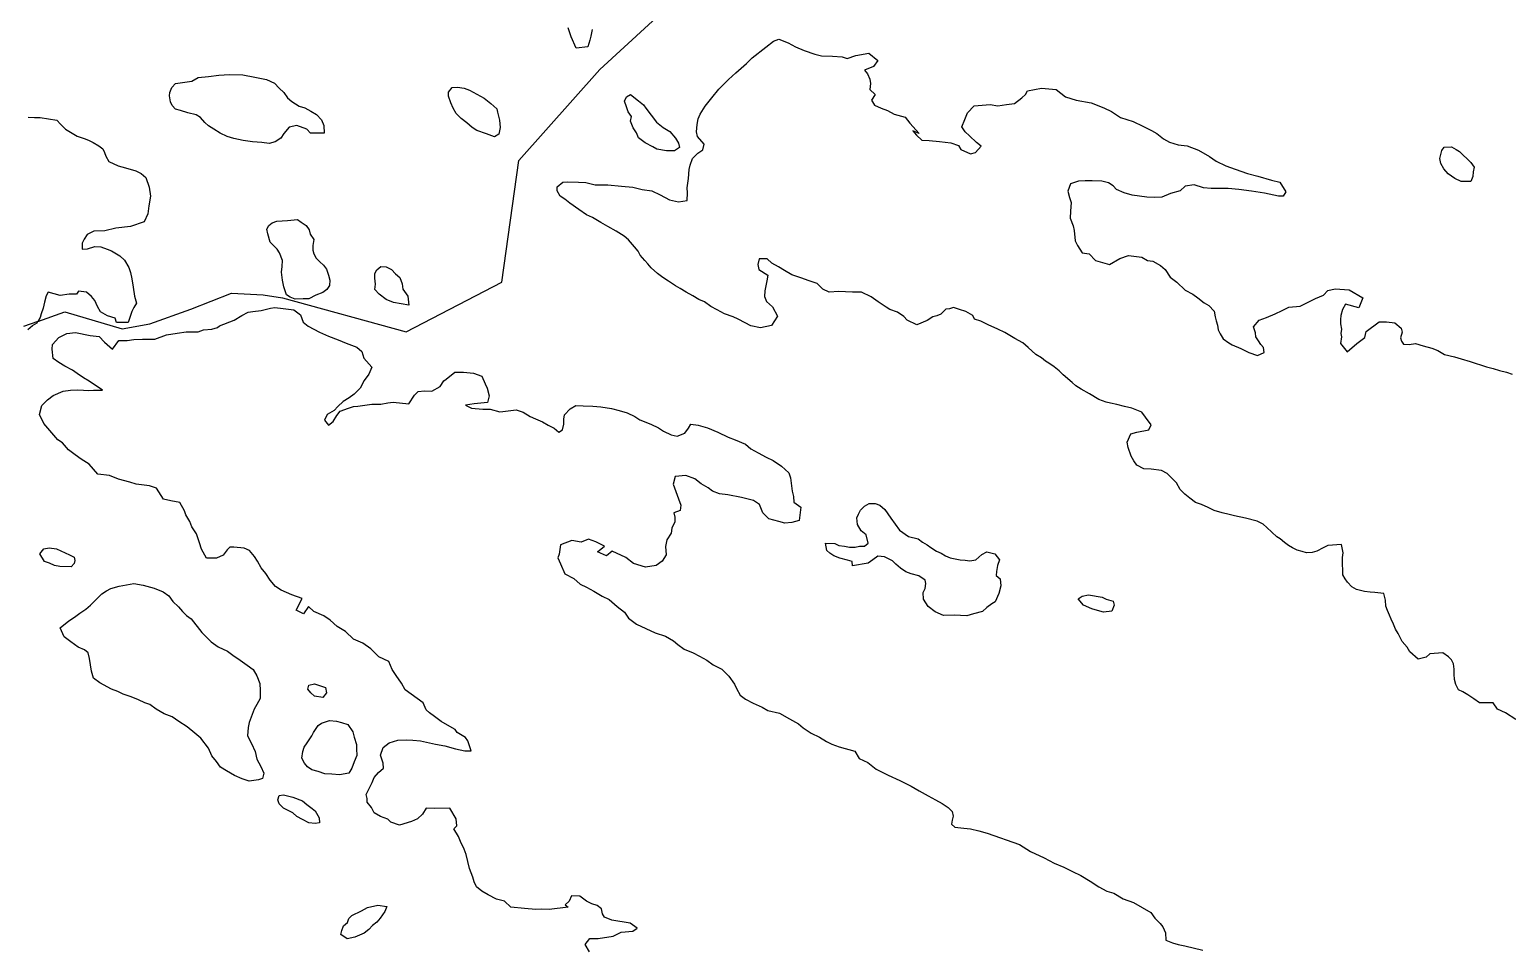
# Model space of a CAD drawing. Header units: metres. Extents: x 13.21 to 19.52, y 42.14 to 46.62.
# Drawn here: x 15.2191 to 15.3119, y 43.8372 to 43.8948 of the extents above; entities that cross this region are included whole.
import ezdxf

# ---------------------------------------------------------------- set-up
doc = ezdxf.new("R2010")
doc.units = ezdxf.units.M
doc.header["$MEASUREMENT"] = 0
doc.layers.add('granica', color=2, linetype='Continuous')
doc.layers.add('hr', color=9, linetype='Continuous')

msp = doc.modelspace()

# ---------------------------------------------------------------- linework, layer by layer
at = {"layer": 'granica'}
msp.add_lwpolyline([(15.219015, 43.875964), (15.219296, 43.876225), (15.219583, 43.876386), (15.219633, 43.876478), (15.221329, 43.877083), (15.224937, 43.876007), (15.22666, 43.876333), (15.229241, 43.877252), (15.231796, 43.878244), (15.233777, 43.87814), (15.235001, 43.877946), (15.242762, 43.875817), (15.248758, 43.878934), (15.249843, 43.88658), (15.254928, 43.89228), (15.259496, 43.896498)], dxfattribs=at)
at = {"layer": 'hr'}
for points in [[(15.254428, 43.8948), (15.254364, 43.894368), (15.2543, 43.894117), (15.254174, 43.893703), (15.253439, 43.893632), (15.253119, 43.894344), (15.252935, 43.894894)], [(15.312424, 43.851478), (15.311792, 43.851912), (15.311283, 43.852138), (15.310999, 43.852526), (15.310141, 43.852528), (15.309794, 43.852781), (15.30941, 43.853034), (15.3091, 43.853215), (15.308839, 43.853351), (15.308654, 43.853675), (15.308581, 43.853991), (15.308558, 43.854333), (15.30856, 43.854639), (15.308524, 43.854981), (15.308401, 43.855233), (15.308203, 43.855432), (15.307856, 43.855667), (15.307035, 43.855615), (15.30681, 43.855409), (15.3063, 43.855275), (15.305767, 43.855735), (15.305607, 43.856033), (15.305285, 43.856394), (15.305039, 43.85688), (15.304879, 43.857151), (15.304744, 43.857475), (15.304596, 43.857791), (15.304498, 43.858043), (15.304375, 43.85834), (15.304277, 43.858593), (15.304241, 43.85898), (15.304144, 43.859394), (15.303572, 43.859459), (15.303286, 43.859486), (15.302938, 43.859532), (15.302429, 43.859642), (15.302143, 43.859805), (15.301859, 43.860102), (15.301711, 43.86031), (15.301575, 43.860562), (15.301577, 43.860904), (15.301541, 43.861201), (15.301543, 43.86166), (15.301582, 43.861957), (15.301485, 43.86248), (15.300627, 43.86241), (15.30034, 43.862258), (15.299928, 43.862052), (15.299642, 43.86198), (15.299293, 43.861954), (15.299007, 43.862027), (15.298697, 43.862118), (15.298412, 43.862254), (15.298151, 43.862416), (15.297903, 43.862597), (15.297643, 43.862823), (15.29742, 43.862958), (15.296788, 43.863536), (15.296565, 43.863744), (15.296181, 43.863943), (15.29546, 43.864125), (15.294764, 43.86427), (15.294441, 43.864361), (15.293994, 43.86447), (15.293485, 43.864607), (15.293112, 43.864788), (15.292703, 43.864978), (15.292318, 43.865114), (15.291971, 43.865385), (15.291648, 43.865638), (15.291364, 43.865917), (15.291117, 43.86635), (15.291117, 43.86635), (15.290535, 43.866919), (15.290188, 43.867127), (15.289529, 43.867191), (15.289081, 43.867219), (15.288634, 43.867446), (15.288449, 43.867716), (15.288289, 43.868014), (15.288092, 43.868563), (15.288032, 43.868887), (15.288258, 43.869418), (15.288632, 43.869525), (15.289392, 43.869667), (15.28953, 43.869981), (15.289172, 43.870468), (15.288949, 43.870784), (15.288316, 43.871038), (15.287868, 43.871129), (15.287371, 43.871265), (15.286986, 43.871338), (15.2867, 43.871402), (15.286253, 43.871583), (15.285658, 43.871927), (15.285149, 43.872225), (15.284802, 43.872433), (15.284579, 43.87264), (15.284009, 43.873119), (15.283749, 43.873371), (15.283439, 43.873624), (15.283116, 43.87385), (15.282893, 43.873986), (15.282645, 43.874193), (15.282285, 43.874401), (15.281815, 43.874834), (15.281468, 43.875132), (15.280984, 43.875404), (15.280351, 43.875774), (15.279916, 43.875982), (15.279308, 43.876254), (15.278836, 43.87648), (15.278451, 43.876616), (15.278328, 43.87685), (15.277906, 43.877094), (15.277496, 43.877212), (15.277123, 43.877348), (15.27688, 43.877268), (15.276637, 43.87725), (15.276325, 43.876923), (15.276088, 43.876833), (15.27582, 43.876766), (15.275464, 43.876524), (15.274816, 43.876265), (15.27422, 43.876545), (15.27401, 43.87678), (15.2736, 43.877051), (15.273128, 43.877214), (15.272905, 43.877368), (15.272396, 43.877693), (15.27195, 43.878009), (15.271354, 43.878303), (15.270775, 43.878304), (15.270346, 43.878323), (15.269917, 43.878356), (15.269319, 43.878308), (15.26891, 43.878498), (15.268557, 43.878854), (15.26801, 43.879035), (15.2676, 43.87918), (15.266966, 43.879407), (15.26652, 43.87966), (15.266147, 43.879904), (15.265725, 43.880139), (15.265415, 43.880392), (15.26493, 43.880411), (15.264841, 43.880042), (15.264902, 43.879727), (15.265467, 43.87937), (15.265397, 43.879024), (15.265346, 43.878713), (15.26527, 43.878403), (15.265268, 43.878038), (15.265391, 43.877728), (15.265769, 43.877398), (15.266077, 43.876808), (15.265695, 43.876219), (15.264998, 43.876063), (15.264401, 43.8762), (15.264054, 43.876381), (15.263607, 43.876616), (15.263284, 43.876769), (15.26275, 43.876951), (15.262278, 43.877204), (15.261893, 43.877412), (15.261484, 43.87771), (15.261136, 43.877846), (15.260751, 43.878071), (15.260342, 43.878306), (15.259957, 43.878532), (15.259671, 43.878713), (15.259225, 43.878993), (15.258877, 43.879237), (15.25853, 43.87949), (15.258146, 43.879833), (15.257923, 43.880085), (15.257737, 43.880293), (15.257453, 43.880635), (15.257317, 43.880888), (15.257094, 43.881158), (15.256723, 43.8816), (15.256437, 43.881826), (15.255953, 43.882142), (15.25542, 43.882422), (15.254973, 43.882675), (15.254464, 43.882991), (15.254079, 43.883172), (15.253607, 43.883497), (15.253037, 43.883904), (15.252714, 43.884156), (15.252429, 43.884337), (15.252243, 43.884661), (15.252245, 43.884913), (15.252594, 43.88521), (15.252905, 43.885236), (15.253577, 43.885207), (15.25405, 43.885188), (15.254622, 43.885052), (15.255419, 43.88505), (15.256277, 43.884958), (15.256998, 43.884894), (15.25757, 43.884757), (15.25818, 43.884666), (15.258714, 43.884413), (15.259285, 43.884114), (15.259857, 43.883978), (15.260392, 43.884067), (15.260432, 43.884553), (15.260395, 43.88485), (15.260485, 43.885444), (15.260525, 43.886011), (15.260589, 43.88629), (15.26074, 43.886703), (15.261065, 43.887044), (15.261377, 43.887251), (15.261478, 43.887593), (15.261057, 43.888071), (15.260996, 43.888377), (15.261023, 43.888827), (15.261087, 43.889196), (15.261212, 43.889474), (15.261538, 43.889978), (15.261951, 43.890499), (15.262389, 43.891047), (15.262989, 43.891648), (15.263464, 43.892079), (15.264127, 43.892654), (15.264477, 43.893022), (15.265339, 43.893686), (15.265813, 43.894054), (15.266162, 43.894188), (15.266734, 43.893962), (15.267206, 43.893709), (15.267752, 43.893482), (15.268411, 43.893247), (15.268833, 43.893138), (15.26953, 43.893118), (15.270128, 43.89309), (15.270451, 43.892976), (15.270993, 43.893168), (15.271809, 43.893319), (15.272373, 43.892859), (15.272104, 43.892473), (15.27153, 43.892249), (15.271716, 43.892015), (15.271876, 43.891672), (15.271912, 43.891402), (15.271873, 43.891033), (15.272208, 43.890722), (15.271976, 43.890362), (15.272167, 43.890051), (15.272577, 43.889861), (15.272987, 43.889707), (15.273397, 43.889481), (15.27408, 43.8893), (15.27439, 43.888912), (15.274959, 43.888271), (15.274574, 43.888443), (15.274797, 43.888155), (15.275144, 43.887857), (15.275592, 43.887829), (15.276251, 43.887764), (15.276948, 43.887691), (15.277432, 43.887509), (15.277593, 43.887257), (15.278189, 43.887003), (15.278513, 43.887075), (15.278863, 43.88747), (15.278566, 43.887696), (15.278132, 43.888129), (15.277847, 43.888381), (15.277649, 43.888679), (15.277845, 43.889155), (15.278002, 43.889569), (15.278421, 43.890014), (15.279423, 43.890079), (15.279908, 43.890005), (15.280444, 43.890094), (15.280961, 43.890147), (15.281423, 43.890506), (15.281654, 43.890726), (15.28178, 43.890946), (15.282652, 43.891115), (15.283572, 43.891027), (15.284155, 43.89058), (15.284826, 43.890371), (15.285771, 43.890189), (15.286566, 43.889872), (15.287038, 43.889645), (15.287609, 43.889275), (15.288398, 43.889016), (15.289012, 43.888736), (15.289546, 43.88846), (15.289894, 43.888261), (15.290315, 43.887927), (15.290694, 43.887732), (15.291234, 43.887564), (15.291806, 43.887491), (15.292502, 43.887219), (15.293197, 43.88683), (15.293606, 43.886532), (15.294215, 43.886234), (15.294811, 43.886025), (15.295581, 43.885753), (15.29624, 43.885598), (15.297097, 43.885344), (15.297607, 43.885208), (15.29799, 43.884613), (15.297826, 43.884334), (15.29754, 43.884335), (15.296658, 43.884517), (15.295837, 43.884654), (15.295041, 43.884746), (15.294369, 43.88482), (15.293834, 43.884813), (15.293299, 43.884814), (15.292814, 43.88486), (15.292242, 43.885042), (15.291669, 43.884953), (15.291357, 43.884675), (15.290759, 43.884496), (15.29021, 43.884264), (15.289737, 43.884247), (15.289264, 43.884266), (15.288344, 43.884404), (15.287834, 43.88454), (15.287363, 43.884748), (15.28714, 43.884974), (15.286854, 43.885182), (15.286444, 43.885273), (15.285835, 43.885292), (15.285399, 43.885293), (15.284976, 43.885267), (15.284477, 43.885107), (15.284313, 43.884657), (15.284411, 43.884243), (15.284509, 43.883945), (15.284469, 43.883396), (15.284442, 43.882955), (15.284639, 43.882478), (15.284699, 43.882181), (15.284759, 43.881542), (15.284919, 43.881244), (15.285203, 43.880784), (15.285651, 43.88072), (15.286034, 43.880305), (15.286917, 43.880051), (15.287572, 43.880414), (15.288108, 43.880606), (15.288947, 43.880514), (15.289295, 43.880306), (15.289643, 43.88026), (15.290127, 43.879989), (15.290412, 43.879736), (15.29072, 43.879258), (15.291142, 43.878933), (15.291674, 43.878428), (15.292159, 43.878183), (15.292468, 43.877949), (15.292853, 43.877633), (15.293163, 43.87747), (15.293485, 43.877127), (15.293545, 43.876758), (15.293618, 43.876505), (15.293704, 43.876235), (15.29374, 43.875938), (15.293863, 43.875686), (15.294061, 43.875388), (15.294408, 43.875135), (15.294631, 43.875), (15.295165, 43.874773), (15.295674, 43.87452), (15.296221, 43.874338), (15.296632, 43.874517), (15.296596, 43.874841), (15.296411, 43.875022), (15.296275, 43.875247), (15.296114, 43.8755), (15.296091, 43.875752), (15.295956, 43.876139), (15.296306, 43.876552), (15.29678, 43.876713), (15.297329, 43.876946), (15.297765, 43.877152), (15.298177, 43.877376), (15.298899, 43.877441), (15.299398, 43.877687), (15.29986, 43.877911), (15.300358, 43.87813), (15.300627, 43.878409), (15.301088, 43.878515), (15.301971, 43.878459), (15.302815, 43.877957), (15.302582, 43.877319), (15.301737, 43.877564), (15.301548, 43.877223), (15.301447, 43.876854), (15.301421, 43.876602), (15.301419, 43.876332), (15.30148, 43.875981), (15.301453, 43.875711), (15.301477, 43.875504), (15.301413, 43.87509), (15.30184, 43.874571), (15.302452, 43.875096), (15.302958, 43.875459), (15.303034, 43.87585), (15.303859, 43.876442), (15.304307, 43.876441), (15.304841, 43.876377), (15.305225, 43.876052), (15.305286, 43.875799), (15.305185, 43.87544), (15.305258, 43.875232), (15.305382, 43.875043), (15.30573, 43.875024), (15.306141, 43.875095), (15.306613, 43.874932), (15.30716, 43.874795), (15.307532, 43.874659), (15.307954, 43.874406), (15.308588, 43.874242), (15.308998, 43.874133), (15.309569, 43.873952), (15.310588, 43.873625), (15.310998, 43.873516), (15.311408, 43.873397), (15.311855, 43.873288), (15.312203, 43.87317)], [(15.219021, 43.889286), (15.219432, 43.889267), (15.21978, 43.889266), (15.220825, 43.889111), (15.221048, 43.888859), (15.221371, 43.888534), (15.222103, 43.8881), (15.222538, 43.887964), (15.222824, 43.887847), (15.22311, 43.887711), (15.223457, 43.887486), (15.223718, 43.887305), (15.223817, 43.887071), (15.223903, 43.886846), (15.224101, 43.886503), (15.224672, 43.88625), (15.225145, 43.886114), (15.225779, 43.885933), (15.226126, 43.885752), (15.226412, 43.8855), (15.226633, 43.884905), (15.226706, 43.884329), (15.226604, 43.883735), (15.22654, 43.883231), (15.226301, 43.882728), (15.225442, 43.882441), (15.224527, 43.882317), (15.223841, 43.882156), (15.223151, 43.882149), (15.222739, 43.881925), (15.222552, 43.881646), (15.222426, 43.881376), (15.222425, 43.881007), (15.222748, 43.881034), (15.223222, 43.881168), (15.223595, 43.881149), (15.22398, 43.881013), (15.224266, 43.880895), (15.224775, 43.880597), (15.225085, 43.880327), (15.225345, 43.879867), (15.225443, 43.879543), (15.225541, 43.879138), (15.225626, 43.878634), (15.225699, 43.878057), (15.225821, 43.877625), (15.225658, 43.877346), (15.225533, 43.877095), (15.225306, 43.876407), (15.224566, 43.876408), (15.224486, 43.876683), (15.224014, 43.876819), (15.223567, 43.877072), (15.223382, 43.877414), (15.223221, 43.877783), (15.222998, 43.878036), (15.222688, 43.878306), (15.222178, 43.878379), (15.222059, 43.878177), (15.221593, 43.878178), (15.221026, 43.878107), (15.220274, 43.878302), (15.220149, 43.878077), (15.220048, 43.877691), (15.219959, 43.877304), (15.219834, 43.876953), (15.219771, 43.876728), (15.219633, 43.876478), (15.219633, 43.876478), (15.21873, 43.876155)], [(15.254265, 43.836899), (15.254005, 43.837359), (15.254293, 43.837745), (15.254822, 43.837748), (15.255761, 43.83789), (15.256259, 43.838137), (15.256981, 43.838207), (15.257268, 43.838386), (15.256822, 43.838711), (15.255678, 43.838894), (15.255207, 43.839075), (15.255083, 43.8393), (15.255022, 43.839606), (15.254762, 43.839805), (15.254414, 43.839923), (15.254092, 43.840086), (15.253658, 43.840402), (15.253148, 43.840421), (15.252985, 43.840079), (15.252735, 43.839855), (15.252927, 43.839701), (15.251745, 43.83956), (15.251279, 43.839579), (15.250906, 43.839562), (15.250191, 43.839617), (15.249327, 43.839709), (15.248931, 43.840079), (15.248422, 43.840215), (15.247913, 43.840486), (15.247504, 43.840721), (15.247182, 43.840992), (15.247021, 43.841289), (15.246935, 43.841587), (15.246739, 43.842136), (15.246641, 43.842568), (15.246518, 43.84301), (15.246396, 43.843352), (15.246161, 43.84383), (15.246038, 43.844154), (15.245754, 43.844632), (15.245948, 43.84482), (15.2459, 43.845248), (15.245505, 43.845928), (15.244553, 43.845912), (15.244025, 43.845931), (15.243781, 43.84554), (15.243481, 43.845253), (15.243088, 43.845078), (15.242348, 43.844864), (15.241801, 43.845045), (15.241603, 43.845226), (15.241156, 43.845407), (15.240746, 43.845632), (15.240586, 43.845975), (15.240301, 43.846299), (15.240302, 43.846525), (15.240241, 43.846777), (15.240617, 43.847532), (15.240743, 43.847856), (15.24103, 43.848152), (15.241342, 43.84843), (15.241306, 43.848746), (15.241147, 43.84925), (15.24131, 43.849727), (15.241685, 43.850032), (15.242233, 43.850193), (15.242768, 43.85021), (15.243178, 43.850191), (15.24365, 43.850145), (15.244036, 43.850072), (15.244607, 43.849936), (15.245179, 43.849826), (15.24585, 43.849645), (15.246446, 43.849526), (15.246832, 43.849526), (15.246635, 43.850147), (15.246475, 43.850354), (15.245954, 43.85068), (15.245842, 43.85086), (15.245495, 43.851041), (15.244949, 43.851357), (15.24454, 43.851682), (15.24423, 43.851907), (15.244007, 43.852088), (15.243828, 43.852529), (15.242706, 43.853346), (15.242459, 43.85377), (15.242125, 43.854252), (15.241878, 43.854617), (15.241668, 43.855131), (15.241048, 43.855425), (15.24054, 43.85593), (15.240031, 43.856273), (15.23946, 43.856526), (15.238952, 43.857004), (15.238419, 43.857329), (15.237997, 43.857717), (15.237588, 43.857988), (15.236954, 43.85826), (15.236632, 43.858584), (15.23632, 43.858126), (15.235848, 43.858352), (15.236224, 43.859089), (15.23559, 43.859316), (15.23492, 43.859614), (15.234548, 43.85984), (15.234226, 43.860227), (15.233941, 43.860642), (15.233657, 43.861003), (15.233434, 43.861417), (15.233236, 43.861715), (15.232927, 43.862102), (15.232579, 43.862238), (15.231933, 43.862307), (15.231684, 43.862307), (15.231521, 43.862141), (15.231265, 43.861804), (15.230854, 43.861621), (15.230232, 43.861622), (15.229904, 43.862172), (15.229782, 43.862586), (15.229597, 43.863135), (15.2293, 43.863586), (15.229177, 43.86391), (15.22893, 43.864325), (15.228832, 43.864595), (15.228547, 43.865118), (15.227982, 43.865204), (15.227522, 43.865313), (15.227083, 43.866012), (15.226636, 43.866148), (15.225815, 43.866266), (15.225405, 43.866375), (15.224696, 43.866583), (15.224138, 43.86681), (15.223404, 43.866888), (15.222859, 43.867523), (15.22235, 43.867821), (15.221978, 43.868092), (15.221556, 43.868408), (15.221184, 43.86885), (15.220899, 43.869048), (15.220391, 43.869625), (15.220007, 43.870076), (15.219748, 43.870626), (15.219874, 43.871201), (15.220249, 43.871543), (15.220598, 43.871821), (15.221234, 43.872099), (15.221682, 43.872161), (15.222155, 43.872187), (15.222503, 43.872168), (15.222789, 43.872141), (15.223138, 43.872167), (15.223685, 43.872166), (15.222854, 43.872717), (15.222506, 43.872942), (15.222096, 43.873195), (15.221811, 43.873421), (15.221327, 43.873674), (15.220954, 43.8739), (15.220595, 43.874152), (15.220535, 43.874728), (15.220561, 43.875025), (15.220948, 43.875457), (15.221459, 43.875708), (15.221994, 43.875779), (15.222914, 43.875597), (15.223486, 43.875533), (15.223827, 43.875167), (15.224317, 43.874734), (15.224717, 43.875278), (15.225234, 43.875268), (15.225657, 43.87533), (15.226205, 43.87537), (15.226976, 43.875368), (15.227717, 43.875637), (15.228377, 43.875739), (15.22895, 43.875819), (15.229703, 43.875817), (15.229703, 43.875817), (15.230045, 43.875951), (15.230549, 43.875982), (15.230905, 43.876085), (15.231036, 43.876206), (15.231952, 43.876555), (15.232438, 43.876847), (15.232837, 43.877053), (15.233123, 43.877097), (15.233659, 43.877168), (15.234232, 43.877302), (15.234518, 43.877346), (15.235028, 43.877282), (15.2357, 43.877209), (15.236127, 43.876879), (15.236294, 43.876433), (15.236616, 43.876181), (15.237311, 43.875792), (15.237883, 43.875539), (15.238492, 43.875313), (15.239001, 43.875105), (15.239659, 43.87486), (15.239982, 43.87458), (15.240104, 43.874166), (15.240612, 43.873603), (15.240411, 43.873171), (15.240123, 43.872758), (15.239866, 43.872281), (15.239492, 43.871908), (15.239174, 43.871684), (15.238806, 43.871455), (15.238462, 43.871127), (15.238231, 43.87088), (15.237801, 43.870625), (15.237637, 43.870274), (15.237885, 43.869959), (15.238172, 43.870183), (15.238398, 43.870579), (15.238623, 43.870848), (15.239146, 43.871022), (15.239457, 43.871125), (15.239719, 43.871165), (15.240603, 43.871289), (15.241175, 43.871288), (15.241605, 43.871368), (15.241947, 43.871408), (15.242917, 43.871302), (15.243292, 43.871842), (15.243505, 43.872071), (15.243916, 43.872115), (15.244376, 43.872087), (15.244894, 43.872396), (15.245125, 43.872747), (15.245269, 43.87285), (15.245812, 43.873281), (15.246359, 43.87328), (15.246994, 43.873233), (15.247503, 43.873034), (15.247725, 43.872548), (15.247848, 43.872295), (15.247977, 43.871809), (15.247863, 43.871395), (15.247035, 43.871293), (15.246487, 43.871227), (15.24686, 43.871019), (15.247569, 43.870973), (15.248042, 43.870972), (15.248632, 43.870795), (15.248831, 43.870817), (15.249659, 43.870932), (15.250106, 43.870769), (15.25054, 43.870516), (15.250888, 43.870353), (15.25131, 43.870172), (15.251683, 43.869965), (15.252043, 43.869766), (15.252353, 43.869531), (15.252577, 43.869674), (15.252666, 43.870016), (15.252667, 43.870331), (15.252706, 43.87061), (15.253056, 43.870979), (15.253405, 43.871203), (15.253878, 43.871184), (15.254475, 43.871155), (15.254985, 43.871118), (15.255656, 43.871), (15.256128, 43.870882), (15.256638, 43.870727), (15.25711, 43.870501), (15.257432, 43.870294), (15.258128, 43.870022), (15.258599, 43.869787), (15.258922, 43.869579), (15.259394, 43.869353), (15.259779, 43.869262), (15.260253, 43.86945), (15.260478, 43.869764), (15.260628, 43.870016), (15.261101, 43.869952), (15.261673, 43.869789), (15.262318, 43.869517), (15.262976, 43.869201), (15.263423, 43.869038), (15.264057, 43.868766), (15.264404, 43.868468), (15.264851, 43.868233), (15.265359, 43.867962), (15.265806, 43.867736), (15.266315, 43.867393), (15.266786, 43.866977), (15.266884, 43.866662), (15.266944, 43.866158), (15.267004, 43.865816), (15.267078, 43.865492), (15.267101, 43.865123), (15.267529, 43.864825), (15.267438, 43.863979), (15.266983, 43.863845), (15.266535, 43.863819), (15.26615, 43.86391), (15.265522, 43.864073), (15.265145, 43.86447), (15.264948, 43.864984), (15.264563, 43.865237), (15.263805, 43.865418), (15.262948, 43.865582), (15.262438, 43.865647), (15.262003, 43.865828), (15.261718, 43.866035), (15.261271, 43.866288), (15.260887, 43.866586), (15.260316, 43.866795), (15.259656, 43.866742), (15.259529, 43.866265), (15.259849, 43.865347), (15.259996, 43.864941), (15.25997, 43.864599), (15.259559, 43.864456), (15.25962, 43.864186), (15.259619, 43.863889), (15.25943, 43.863493), (15.259404, 43.863178), (15.259116, 43.862765), (15.259052, 43.862351), (15.259081, 43.861825), (15.25883, 43.861434), (15.258456, 43.86116), (15.257784, 43.861044), (15.257032, 43.861285), (15.256549, 43.861664), (15.255692, 43.862053), (15.255342, 43.861757), (15.254771, 43.86201), (15.255221, 43.862369), (15.254674, 43.862649), (15.254202, 43.862803), (15.253741, 43.862624), (15.253157, 43.862716), (15.252447, 43.862443), (15.252363, 43.861871), (15.252275, 43.861629), (15.252442, 43.861268), (15.252713, 43.860628), (15.253284, 43.86033), (15.253693, 43.859987), (15.254077, 43.859788), (15.254549, 43.859553), (15.255058, 43.859237), (15.255504, 43.859011), (15.256013, 43.858578), (15.256459, 43.858235), (15.256725, 43.857843), (15.257227, 43.857481), (15.25781, 43.857206), (15.258394, 43.856934), (15.259052, 43.856726), (15.259536, 43.856428), (15.259821, 43.856193), (15.260205, 43.855895), (15.260776, 43.855669), (15.261186, 43.855461), (15.261633, 43.855217), (15.262042, 43.854919), (15.262575, 43.854638), (15.263021, 43.854205), (15.263367, 43.8537), (15.263503, 43.85343), (15.263725, 43.853016), (15.264072, 43.852763), (15.264544, 43.852519), (15.265115, 43.852265), (15.265462, 43.852057), (15.266195, 43.851876), (15.266828, 43.851532), (15.267398, 43.851216), (15.267683, 43.850963), (15.268192, 43.85062), (15.268701, 43.850385), (15.269147, 43.850113), (15.269494, 43.849933), (15.269941, 43.84977), (15.270923, 43.849497), (15.271207, 43.849037), (15.271753, 43.848784), (15.272261, 43.848378), (15.273018, 43.847989), (15.27375, 43.847663), (15.27447, 43.847301), (15.274978, 43.847003), (15.275524, 43.846705), (15.275995, 43.846452), (15.276405, 43.846208), (15.276789, 43.845955), (15.277049, 43.84572), (15.27711, 43.845423), (15.277046, 43.845171), (15.277008, 43.844919), (15.277206, 43.84472), (15.277778, 43.844674), (15.278188, 43.844628), (15.278722, 43.844492), (15.279231, 43.844355), (15.281268, 43.843639), (15.281962, 43.843205), (15.282818, 43.842798), (15.283451, 43.842473), (15.284046, 43.842228), (15.284592, 43.841948), (15.285126, 43.841703), (15.285696, 43.841333), (15.286242, 43.840989), (15.28675, 43.840718), (15.287197, 43.840582), (15.287767, 43.840239), (15.288425, 43.840003), (15.288971, 43.839686), (15.289504, 43.83937), (15.289764, 43.839027), (15.29011, 43.838684), (15.290271, 43.838477), (15.29043, 43.83809), (15.290453, 43.837648), (15.290875, 43.837467), (15.291223, 43.837376), (15.291658, 43.837285), (15.292775, 43.837012)]]:
    msp.add_lwpolyline(points, dxfattribs=at)
for points in [[(15.229298, 43.89156), (15.229709, 43.891793), (15.230344, 43.891837), (15.231004, 43.891935), (15.231676, 43.891978), (15.232498, 43.891959), (15.233256, 43.891795), (15.23399, 43.891658), (15.2345, 43.891432), (15.234785, 43.891108), (15.23507, 43.890837), (15.235317, 43.890513), (15.235578, 43.890287), (15.23605, 43.889989), (15.236398, 43.889871), (15.236783, 43.889672), (15.23713, 43.889465), (15.237452, 43.889122), (15.2376, 43.88878), (15.237611, 43.888294), (15.236752, 43.888295), (15.236529, 43.888548), (15.235895, 43.888774), (15.235422, 43.888658), (15.235072, 43.888272), (15.234884, 43.887975), (15.234535, 43.887742), (15.234148, 43.887635), (15.233701, 43.887699), (15.233103, 43.887745), (15.232531, 43.887836), (15.231934, 43.887945), (15.231512, 43.88809), (15.231077, 43.888289), (15.230692, 43.888542), (15.230345, 43.88875), (15.230121, 43.888957), (15.229836, 43.889273), (15.229576, 43.889435), (15.229041, 43.889572), (15.228593, 43.889707), (15.228283, 43.889798), (15.22806, 43.890033), (15.227961, 43.890258), (15.2279, 43.890627), (15.227926, 43.890852), (15.228051, 43.891149), (15.228276, 43.8914), (15.229298, 43.89156)], [(15.247664, 43.890495), (15.248085, 43.890152), (15.248457, 43.889809), (15.248494, 43.889602), (15.248616, 43.889116), (15.248651, 43.888639), (15.248587, 43.888225), (15.2483, 43.888063), (15.247803, 43.888254), (15.247194, 43.888453), (15.246909, 43.888643), (15.246562, 43.888931), (15.246214, 43.889211), (15.245892, 43.889527), (15.245707, 43.889869), (15.245571, 43.890194), (15.245411, 43.890608), (15.245412, 43.89086), (15.245638, 43.891157), (15.245986, 43.891174), (15.246397, 43.89111), (15.246745, 43.890992), (15.247664, 43.890495)], [(15.258485, 43.888986), (15.258906, 43.888643), (15.259316, 43.888399), (15.259663, 43.887984), (15.259848, 43.887659), (15.259921, 43.887389), (15.259597, 43.887183), (15.259099, 43.887184), (15.25849, 43.887293), (15.258241, 43.887429), (15.257757, 43.887682), (15.257348, 43.888007), (15.257225, 43.888304), (15.257002, 43.88862), (15.256842, 43.889034), (15.256906, 43.889331), (15.256708, 43.889629), (15.256585, 43.889953), (15.256462, 43.890295), (15.256587, 43.890565), (15.256837, 43.890708), (15.257346, 43.890311), (15.257668, 43.890068), (15.257817, 43.88986), (15.258485, 43.888986)], [(15.309598, 43.886444), (15.30982, 43.886147), (15.309756, 43.885868), (15.30973, 43.885571), (15.309604, 43.885256), (15.308994, 43.885258), (15.308609, 43.885439), (15.308175, 43.885737), (15.307915, 43.886053), (15.30773, 43.886378), (15.307657, 43.886693), (15.307785, 43.887196), (15.307922, 43.887403), (15.308396, 43.887429), (15.308681, 43.887266), (15.308904, 43.88713), (15.309598, 43.886444)], [(15.235299, 43.882817), (15.235934, 43.882861), (15.236157, 43.882707), (15.23648, 43.8825), (15.236665, 43.88222), (15.236739, 43.88195), (15.236962, 43.881607), (15.236898, 43.881239), (15.236897, 43.880942), (15.236958, 43.880716), (15.237119, 43.880437), (15.237342, 43.880212), (15.237565, 43.880004), (15.23775, 43.879752), (15.237873, 43.879382), (15.237972, 43.879067), (15.237945, 43.878725), (15.237783, 43.878473), (15.237533, 43.878285), (15.237084, 43.878124), (15.236648, 43.8779), (15.2363, 43.877901), (15.235789, 43.877875), (15.235466, 43.877992), (15.235243, 43.878146), (15.235083, 43.87865), (15.234998, 43.879064), (15.234925, 43.879569), (15.234964, 43.879911), (15.23499, 43.880298), (15.234805, 43.880784), (15.234669, 43.881009), (15.234446, 43.881217), (15.234223, 43.881442), (15.234064, 43.881974), (15.234003, 43.882271), (15.234128, 43.882495), (15.234353, 43.882657), (15.234639, 43.882773), (15.235299, 43.882817)], [(15.242352, 43.879229), (15.242513, 43.878841), (15.242549, 43.878499), (15.242858, 43.878062), (15.242918, 43.877486), (15.241973, 43.877672), (15.241501, 43.877853), (15.241054, 43.878178), (15.240794, 43.878476), (15.240833, 43.878818), (15.240797, 43.879187), (15.240798, 43.879484), (15.240923, 43.879709), (15.241173, 43.879915), (15.241497, 43.879897), (15.241844, 43.879734), (15.242092, 43.879454), (15.242352, 43.879229)], [(15.273736, 43.863369), (15.274306, 43.862981), (15.274903, 43.862818), (15.275188, 43.86261), (15.275473, 43.862447), (15.275696, 43.862294), (15.276056, 43.862059), (15.276341, 43.861923), (15.276627, 43.861769), (15.276912, 43.861625), (15.277546, 43.861515), (15.277857, 43.861487), (15.278143, 43.861442), (15.278529, 43.861513), (15.278904, 43.861836), (15.279216, 43.862015), (15.279725, 43.861879), (15.280009, 43.861518), (15.279883, 43.861149), (15.279819, 43.86078), (15.279793, 43.860528), (15.280047, 43.860325), (15.280089, 43.859871), (15.279962, 43.859389), (15.279748, 43.858877), (15.279536, 43.858747), (15.279224, 43.858514), (15.278955, 43.858276), (15.27837, 43.858124), (15.277953, 43.858004), (15.277157, 43.858037), (15.276491, 43.858007), (15.275963, 43.858243), (15.275542, 43.858586), (15.275233, 43.859045), (15.275223, 43.859451), (15.275348, 43.859702), (15.275387, 43.860026), (15.275351, 43.860233), (15.274942, 43.860504), (15.274469, 43.860622), (15.274122, 43.860758), (15.273799, 43.860984), (15.273514, 43.861237), (15.273291, 43.861444), (15.272783, 43.861698), (15.272372, 43.861744), (15.27206, 43.86151), (15.271773, 43.861304), (15.270783, 43.861131), (15.270754, 43.861397), (15.270468, 43.861487), (15.269996, 43.861605), (15.269611, 43.861759), (15.269363, 43.861922), (15.269164, 43.862102), (15.26908, 43.862562), (15.269677, 43.862542), (15.269925, 43.862407), (15.270273, 43.862361), (15.270596, 43.862315), (15.270944, 43.862314), (15.271231, 43.862358), (15.271542, 43.862358), (15.271767, 43.862564), (15.271644, 43.863069), (15.271322, 43.863321), (15.2711, 43.863727), (15.271065, 43.864141), (15.271165, 43.864375), (15.271291, 43.864626), (15.271541, 43.864878), (15.271828, 43.865039), (15.272213, 43.865038), (15.272499, 43.864948), (15.272809, 43.864668), (15.273192, 43.864118), (15.273736, 43.863369)], [(15.22163, 43.861819), (15.221916, 43.861684), (15.221953, 43.861477), (15.221915, 43.86127), (15.221727, 43.861063), (15.221006, 43.861091), (15.220683, 43.861155), (15.220372, 43.861291), (15.220049, 43.861408), (15.219765, 43.861886), (15.220015, 43.862209), (15.220338, 43.862254), (15.220811, 43.862208), (15.22163, 43.861819)], [(15.229921, 43.856951), (15.230516, 43.856356), (15.230963, 43.85604), (15.231534, 43.855769), (15.231881, 43.855516), (15.232328, 43.855218), (15.232774, 43.854893), (15.233159, 43.854622), (15.233381, 43.854235), (15.233566, 43.853748), (15.233601, 43.853298), (15.233599, 43.852812), (15.233374, 43.852426), (15.233223, 43.852129), (15.233035, 43.851643), (15.232909, 43.851301), (15.232846, 43.850987), (15.232806, 43.850456), (15.233041, 43.849978), (15.233287, 43.849474), (15.233385, 43.848996), (15.233644, 43.848537), (15.233829, 43.848122), (15.233741, 43.84778), (15.233479, 43.847691), (15.232907, 43.84762), (15.232472, 43.847756), (15.231988, 43.847964), (15.231479, 43.848262), (15.231107, 43.848506), (15.230847, 43.848858), (15.230563, 43.8492), (15.230341, 43.849696), (15.229858, 43.850318), (15.229486, 43.850633), (15.229003, 43.851022), (15.228494, 43.851365), (15.22806, 43.851662), (15.227575, 43.851852), (15.227067, 43.852142), (15.226657, 43.852421), (15.226347, 43.85253), (15.225962, 43.85272), (15.22549, 43.852901), (15.224981, 43.853082), (15.224658, 43.853244), (15.224248, 43.853398), (15.223516, 43.853787), (15.223131, 43.854085), (15.223008, 43.854526), (15.222875, 43.855318), (15.222789, 43.855669), (15.222566, 43.855868), (15.222156, 43.856031), (15.221709, 43.856356), (15.221288, 43.856671), (15.221041, 43.857239), (15.221578, 43.857679), (15.221927, 43.857903), (15.222276, 43.858164), (15.22265, 43.858415), (15.222937, 43.858666), (15.223249, 43.858981), (15.223661, 43.859376), (15.223948, 43.859555), (15.22421, 43.859717), (15.224745, 43.85986), (15.225194, 43.859949), (15.225667, 43.86002), (15.226238, 43.859929), (15.226934, 43.859738), (15.227506, 43.859494), (15.227853, 43.859242), (15.228113, 43.858899), (15.22846, 43.858556), (15.228707, 43.858277), (15.228968, 43.858024), (15.229253, 43.857799), (15.229921, 43.856951)], [(15.286454, 43.859161), (15.286702, 43.859044), (15.287149, 43.858908), (15.28721, 43.858656), (15.287059, 43.858287), (15.286549, 43.858225), (15.286164, 43.858334), (15.285816, 43.858425), (15.285282, 43.85866), (15.284961, 43.859066), (15.285211, 43.859228), (15.285597, 43.859317), (15.286454, 43.859161)], [(15.237694, 43.853506), (15.237755, 43.853163), (15.23753, 43.852867), (15.236995, 43.852958), (15.236772, 43.853157), (15.236587, 43.853391), (15.23665, 43.853643), (15.236998, 43.853732), (15.237694, 43.853506)], [(15.239412, 43.850712), (15.239497, 43.85037), (15.239632, 43.84991), (15.239631, 43.84964), (15.239667, 43.849226), (15.239503, 43.848839), (15.23934, 43.848426), (15.239152, 43.848129), (15.23858, 43.848013), (15.238082, 43.848059), (15.23766, 43.848078), (15.237225, 43.848214), (15.23684, 43.848332), (15.236555, 43.848513), (15.236369, 43.848747), (15.236208, 43.849062), (15.236272, 43.849476), (15.23636, 43.849746), (15.236548, 43.850025), (15.236711, 43.850276), (15.236836, 43.850456), (15.236936, 43.850663), (15.237062, 43.85087), (15.237224, 43.851103), (15.237436, 43.851265), (15.237947, 43.851426), (15.238394, 43.85138), (15.238705, 43.851307), (15.23909, 43.851171), (15.239412, 43.850712)], [(15.236248, 43.846389), (15.236533, 43.846154), (15.236781, 43.845974), (15.237041, 43.845748), (15.237288, 43.845307), (15.237324, 43.844992), (15.237038, 43.844965), (15.236652, 43.845011), (15.236243, 43.845219), (15.235895, 43.8454), (15.235635, 43.845634), (15.235064, 43.845924), (15.234779, 43.846203), (15.234693, 43.846455), (15.234781, 43.846725), (15.235068, 43.84677), (15.235639, 43.846615), (15.236248, 43.846389)], [(15.239963, 43.839478), (15.240337, 43.839684), (15.240971, 43.839845), (15.241543, 43.839753), (15.241417, 43.83943), (15.24113, 43.839025), (15.240917, 43.838765), (15.240655, 43.838567), (15.240406, 43.838307), (15.240119, 43.838082), (15.239546, 43.837831), (15.239048, 43.837715), (15.238663, 43.837986), (15.238727, 43.838238), (15.238815, 43.838535), (15.239077, 43.838741), (15.239165, 43.838993), (15.239352, 43.839182), (15.239963, 43.839478)]]:
    msp.add_lwpolyline(points, close=True, dxfattribs=at)

doc.saveas('drawing.dxf')
